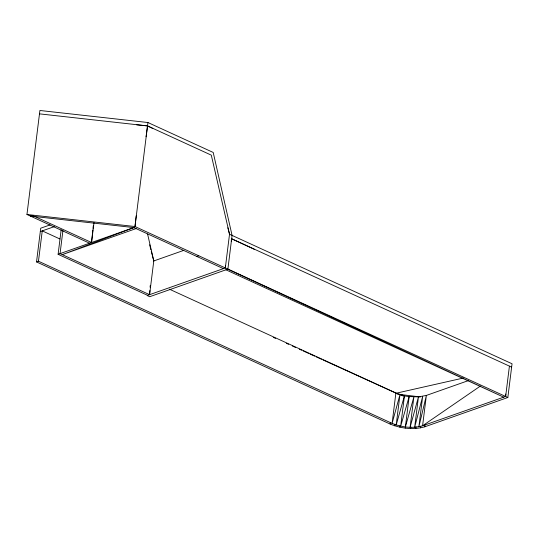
<?xml version="1.0" encoding="UTF-8"?>
<svg xmlns="http://www.w3.org/2000/svg" width="539" height="539" viewBox="0 0 539 539"><rect width="100%" height="100%" fill="white"/><g stroke="black" fill="none" stroke-linecap="round" stroke-linejoin="round"><path stroke-width="0.81" d="M50.1 224.884L40.721 228.192L36.524 261.92L38.464 261.233L392.102 423.378C401.636 427.286 412.584 428.66 422.583 425.783L505.636 396.482L505.791 394.009M62.948 230.335L60.051 253.62L149.586 294.671L149.869 290.541M150.091 287.24L150.206 285.589M225.935 269.817L503.695 397.169L227.882 269.129L149.714 296.706L147.154 295.527L225.315 267.957L225.491 265.478M223.375 268.638L133.84 227.586L30.352 216.051L32.293 215.364L91.522 242.516L92.843 230.025M93.018 228.361L93.287 225.861M136.05 228.603L62.261 254.637L133.84 227.586L134.993 226.535L136.226 215.748M89.575 243.204L26.95 214.488L39.906 110.482L147.942 122.528L213.208 152.456L232.08 235.402L227.882 269.129M38.464 261.233L42.244 230.881L59.849 238.952M147.639 295.359L58.104 254.307L61.183 229.627M91.522 242.516L94.008 222.56M227.856 227.761L229.52 234.229L512.05 363.771L507.846 397.492L134.993 226.535L147.942 122.528M149.586 294.671L153.783 260.943L147.585 234.041M225.315 267.957L229.52 234.229L211.301 155.144L147.524 125.904L39.482 113.857M507.846 397.492L424.786 426.8C413.426 430.068 400.996 428.512 390.169 424.072L390.371 422.428M394.817 425.85L395.02 424.213M399.911 427.198L400.113 425.561M323.083 359.971L395.882 393.025L404.459 395.781L400.679 426.133L409.155 396.569L418.446 396.886L426.362 395.431L468.29 380.642M405.247 428.094L409.155 396.569L401.946 395.66M410.61 428.518L410.812 426.875M415.791 428.451L415.993 426.814M420.588 427.885L420.791 426.248M424.786 426.8L425.089 424.341M505.636 396.482L509.422 366.129M146.069 136.738L147.524 125.904L136.643 124.812M231.211 241.223L231.662 238.777L511.632 367.14M404.459 395.781L396.192 424.948L399.972 394.595L392.102 423.378L395.882 393.025L169.313 289.14M405.375 426.922L413.878 396.94L410.098 427.292L418.446 396.886L414.666 427.238L422.67 396.387L418.884 426.74L426.362 395.431L422.583 425.783L480.471 386.012M40.304 231.568L54.372 226.602M58.104 254.307L133.84 227.586M153.723 260.97L183.725 250.386M196.823 256.47L198.77 255.782M395.579 393.349L463.412 378.028M26.95 214.488L134.993 226.535M397.256 394.117L420.433 396.953M400.517 395.127L403.805 395.835M273.266 337.347L275.57 338.391M286.297 343.262L288.594 344.306M292.428 346.051L295.493 347.439M299.327 349.178L301.624 350.222M303.154 350.923L308.517 353.355M310.053 354.056L314.648 356.138M316.184 356.838L321.547 359.27M36.524 261.92L390.169 424.072M231.662 238.777L254.516 249.389M147.524 125.904L152.8 128.457M149.626 244.78L150.873 249.631M151.291 251.248L153.783 260.943"/></g></svg>
